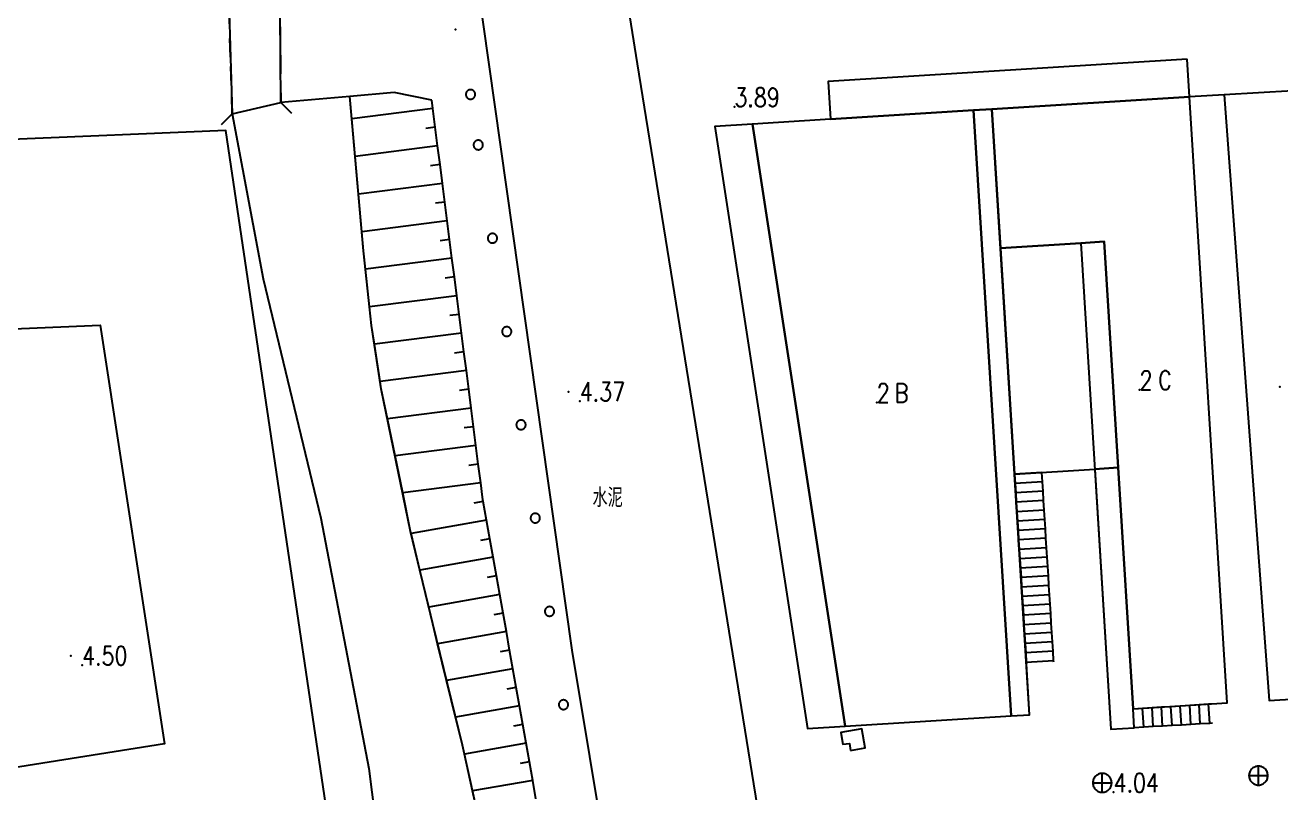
# Model space of a CAD drawing. Extents: x 500064 to 501389, y 2542464 to 2545400.
# Drawn here: x 500804.4 to 500870.9, y 2542884 to 2542924.7 of the extents above; entities that cross this region are included whole.
import ezdxf

# ---------------------------------------------------------------- set-up
doc = ezdxf.new("R2010")
doc.units = 0
doc.header["$LTSCALE"] = 0.5
doc.linetypes.add('CENTER', pattern=[50.8, 31.75, -6.35, 6.35, -6.35])
doc.layers.add('地形图', color=8, linetype='CONTINUOUS')
doc.styles.add('HZ', font='romans.shx', dxfattribs={"width": 0.8, "bigfont": 'hztxt.shx'})
doc.linetypes.add('10421', pattern='A,2,[150,AAA.SHX,S=1,R=0,X=0,Y=1],1e-11', length=2)

msp = doc.modelspace()

# ---------------------------------------------------------------- linework, layer by layer
at = {"layer": '地形图', "linetype": '10421', "flags": 128}
msp.add_lwpolyline([(500754.203, 2542974.695), (500766.756, 2542979.856), (500771.623, 2542981.856), (500781.237, 2542982.491), (500786.024, 2542983.55), (500800.67, 2542986.791), (500806.428, 2542987.484), (500807.978, 2542983.96), (500810.981, 2542970.388), (500810.231, 2542968.694), (500811.306, 2542955.454), (500814.267, 2542955.752), (500815.332, 2542919.979), (500816.974, 2542911.232), (500820.027, 2542898.551), (500822.57, 2542885.284), (500823.999, 2542874), (500824.709, 2542862.41), (500825.755, 2542857.145), (500831.565, 2542824.91), (500833.464, 2542814.092), (500834.25, 2542812.692), (500834.285, 2542812.631), (500835.498, 2542807.063), (500836.163, 2542806.226), (500836.427, 2542805.361), (500836.608, 2542804.445), (500837.116, 2542800.81), (500837.792, 2542796.37), (500838.044, 2542793.116), (500837.987, 2542791.001), (500837.869, 2542789.132), (500837.871, 2542786.994), (500838.011, 2542783.971), (500839.096, 2542779.115), (500840.223, 2542774.863), (500841.15, 2542770.816), (500841.902, 2542767.907), (500842.468, 2542765.354), (500843.041, 2542761.362), (500842.763, 2542759.962), (500843.616, 2542755.054), (500844.521, 2542748.413), (500846.324, 2542732.29), (500846.754, 2542726.443), (500847.689, 2542723.418), (500854.649, 2542700.048), (500855.09, 2542699.943), (500858.298, 2542699.182), (500850.693, 2542722.64), (500851.439, 2542724.29), (500851.909, 2542726.528), (500852.204, 2542728.454), (500852.562, 2542730.905), (500852.714, 2542732.854), (500852.624, 2542741.836), (500852.113, 2542746.665), (500851.754, 2542750.779), (500849.371, 2542753.466), (500848.798, 2542758.505), (500849.085, 2542762.204), (500848.623, 2542768.831), (500845.934, 2542785.506), (500845.042, 2542798.204), (500844.494, 2542803.044), (500843.723, 2542805.076), (500842.639, 2542806.261), (500840.726, 2542807.863), (500839.662, 2542813.715), (500839, 2542816.562), (500838.077, 2542819.972), (500834.804, 2542838.464), (500832.418, 2542855.46), (500829.995, 2542873.409), (500829.605, 2542876.218), (500829.128, 2542879.144), (500828.835, 2542880.616), (500827.521, 2542886.528), (500825.949, 2542892.949), (500824.779, 2542897.856), (500823.22, 2542905.406), (500822.712, 2542908.768), (500822.287, 2542912.716), (500821.557, 2542920.901), (500817.898, 2542920.58), (500817.649, 2542956.094), (500816.583, 2542960.45), (500816.1, 2542970.382), (500815.529, 2542978.477), (500815.494, 2542984.207), (500815.638, 2542987.326), (500815.783, 2542989.782), (500815.828, 2542990.167), (500816.047, 2542990.819), (500816.36, 2542991.191), (500816.876, 2542991.479), (500817.597, 2542991.669), (500820.79, 2542992.117), (500825.962, 2542992.799), (500831.554, 2542993.527), (500833.603, 2542993.788), (500834.268, 2542993.813), (500835.917, 2542993.668), (500837.277, 2542997.218), (500847.327, 2542998.788), (500852.507, 2542997.898), (500857.497, 2542998.421), (500866.435, 2542999.958), (500868.339, 2542999.958), (500877.436, 2543001.987), (500883.589, 2543003.61), (500883.838, 2543003.634), (500898.384, 2543004.793), (500910.656, 2543007.233), (500925.139, 2543009.502), (500943.109, 2543010.488), (500961.295, 2543011.662), (500971.348, 2543007.629), (500977.238, 2543002.479), (500975.728, 2543000.389), (500988.993, 2542994.361), (500993.388, 2542992.284), (500997.059, 2542990.332), (500998.052, 2542989.806), (501004.587, 2542986.783), (501007.126, 2542985.473), (501009.481, 2542984.17), (501011.153, 2542983.218), (501012.799, 2542982.6), (501014.711, 2542982.36), (501018.28, 2542982.212), (501036.032, 2542981.946), (501049.83, 2542981.54), (501053.699, 2542981.364), (501060.811, 2542981.03), (501068.164, 2542980.612), (501074.273, 2542979.952), (501077.348, 2542979.504), (501080.342, 2542978.964), (501082.603, 2542978.416), (501085.519, 2542977.537), (501089.257, 2542976.244), (501091.455, 2542975.57), (501093.527, 2542975.247), (501100.687, 2542976.721), (501106.438, 2542977.058), (501111.595, 2542977.501), (501115.833, 2542978.212), (501120.394, 2542979.147), (501130.098, 2542981.504), (501138.147, 2542984.689), (501145.934, 2542987.982), (501159.061, 2542995.793), (501160.733, 2542996.98), (501168.84, 2543003.851), (501173.559, 2543008.622), (501180.329, 2543015.742), (501184.08, 2543019.869), (501186.556, 2543022.802), (501190.889, 2543028.689), (501192.739, 2543030.989), (501196.244, 2543034.859)], dxfattribs=at)
at = {"layer": '地形图'}
for points in [[(500859.768, 2542822.368), (500857.555, 2542822.327), (500856.521, 2542822.334), (500856.164, 2542822.487), (500855.866, 2542822.752), (500850.936, 2542846.799), (500844.437, 2542875.108), (500844.168, 2542876.928), (500836.787, 2542922.628), (500834.017, 2542940.008), (500833.487, 2542959.598), (500838.66, 2542977.794), (500847.327, 2542998.788)], [(500839.662, 2542813.715), (500844.667, 2542815.567), (500844.835, 2542815.65), (500844.972, 2542815.789), (500838.151, 2542860.633), (500836.144, 2542874.658), (500833.337, 2542891.558), (500828.307, 2542927.088), (500826.187, 2542940.688), (500825.017, 2542954.578), (500825.964, 2542960.208), (500824.527, 2542960.245)], [(500815.199, 2542924.477), (500815.169, 2542925.477)], [(500817.87, 2542924.596), (500817.877, 2542923.596)], [(500815.244, 2542922.978), (500815.214, 2542923.977)], [(500817.88, 2542923.096), (500817.887, 2542922.096)], [(500815.288, 2542921.478), (500815.259, 2542922.478)], [(500817.891, 2542921.596), (500817.898, 2542920.596)], [(500815.332, 2542919.979), (500815.303, 2542920.979)], [(500828.495, 2542882.146), (500828.06, 2542884.1), (500827.626, 2542886.054), (500827.521, 2542886.528), (500827.16, 2542888.003), (500826.684, 2542889.949), (500826.207, 2542891.896), (500825.949, 2542892.949), (500825.736, 2542893.844), (500825.271, 2542895.793), (500824.806, 2542897.742), (500824.779, 2542897.856), (500824.358, 2542899.896), (500823.952, 2542901.861), (500823.547, 2542903.825), (500823.22, 2542905.406), (500823.162, 2542905.792), (500822.863, 2542907.77), (500822.712, 2542908.768), (500822.606, 2542909.754), (500822.392, 2542911.743), (500822.287, 2542912.716), (500822.197, 2542913.734), (500822.019, 2542915.727), (500821.841, 2542917.721), (500821.663, 2542919.715), (500821.557, 2542920.901), (500817.898, 2542920.58)], [(500823.91, 2542921.108), (500821.557, 2542920.901)], [(500825.898, 2542920.708), (500823.91, 2542921.108)], [(500831.414, 2542883.678), (500831.24, 2542884.662), (500831.066, 2542885.647), (500830.891, 2542886.632), (500830.717, 2542887.617), (500830.543, 2542888.601), (500830.368, 2542889.586), (500830.194, 2542890.571), (500830.02, 2542891.555), (500829.846, 2542892.54), (500829.671, 2542893.525), (500829.497, 2542894.51), (500829.323, 2542895.494), (500829.148, 2542896.479), (500828.974, 2542897.464), (500828.8, 2542898.448), (500828.625, 2542899.433), (500828.583, 2542899.673), (500828.487, 2542900.423), (500828.361, 2542901.415), (500828.234, 2542902.407), (500828.108, 2542903.399), (500827.981, 2542904.391), (500827.855, 2542905.383), (500827.728, 2542906.375), (500827.601, 2542907.367), (500827.475, 2542908.359), (500827.348, 2542909.351), (500827.222, 2542910.343), (500827.095, 2542911.335), (500826.968, 2542912.327), (500826.842, 2542913.319), (500826.715, 2542914.311), (500826.588, 2542915.303), (500826.462, 2542916.294), (500826.335, 2542917.286), (500826.209, 2542918.278), (500826.082, 2542919.27), (500825.955, 2542920.262), (500825.898, 2542920.708)], [(500827.958, 2542920.758), (500827.973, 2542920.759), (500827.989, 2542920.761), (500828.004, 2542920.763), (500828.02, 2542920.767), (500828.035, 2542920.772), (500828.049, 2542920.778), (500828.063, 2542920.784), (500828.077, 2542920.792), (500828.091, 2542920.8), (500828.103, 2542920.809), (500828.115, 2542920.819), (500828.127, 2542920.83), (500828.138, 2542920.841), (500828.148, 2542920.853), (500828.157, 2542920.866), (500828.166, 2542920.879), (500828.173, 2542920.893), (500828.18, 2542920.907), (500828.186, 2542920.922), (500828.191, 2542920.937), (500828.195, 2542920.952), (500828.198, 2542920.967), (500828.2, 2542920.983), (500828.201, 2542920.998), (500828.201, 2542921.014), (500828.2, 2542921.03), (500828.198, 2542921.045), (500828.196, 2542921.061), (500828.192, 2542921.076), (500828.187, 2542921.091), (500828.181, 2542921.106), (500828.175, 2542921.12), (500828.167, 2542921.134), (500828.159, 2542921.147), (500828.15, 2542921.16), (500828.14, 2542921.172), (500828.129, 2542921.184), (500828.118, 2542921.194), (500828.106, 2542921.204), (500828.093, 2542921.214), (500828.08, 2542921.222), (500828.066, 2542921.23), (500828.052, 2542921.237), (500828.037, 2542921.242), (500828.022, 2542921.247), (500828.007, 2542921.251), (500827.992, 2542921.254), (500827.976, 2542921.257), (500827.961, 2542921.258), (500827.945, 2542921.258), (500827.929, 2542921.257), (500827.914, 2542921.255), (500827.898, 2542921.252), (500827.883, 2542921.248), (500827.868, 2542921.244), (500827.853, 2542921.238), (500827.839, 2542921.231), (500827.825, 2542921.224), (500827.812, 2542921.215), (500827.799, 2542921.206), (500827.787, 2542921.196), (500827.776, 2542921.186), (500827.765, 2542921.174), (500827.755, 2542921.162), (500827.745, 2542921.15), (500827.737, 2542921.136), (500827.729, 2542921.123), (500827.722, 2542921.108), (500827.717, 2542921.094), (500827.712, 2542921.079), (500827.708, 2542921.064), (500827.705, 2542921.048), (500827.702, 2542921.033), (500827.701, 2542921.017), (500827.701, 2542921.001), (500827.702, 2542920.986), (500827.704, 2542920.97), (500827.707, 2542920.955), (500827.711, 2542920.94), (500827.716, 2542920.925), (500827.721, 2542920.91), (500827.728, 2542920.896), (500827.735, 2542920.882), (500827.744, 2542920.869), (500827.753, 2542920.856), (500827.763, 2542920.844), (500827.773, 2542920.832), (500827.785, 2542920.821), (500827.797, 2542920.811), (500827.809, 2542920.802), (500827.823, 2542920.793), (500827.836, 2542920.786), (500827.851, 2542920.779), (500827.865, 2542920.773), (500827.88, 2542920.768), (500827.895, 2542920.764), (500827.911, 2542920.761), (500827.926, 2542920.759), (500827.942, 2542920.758), (500827.958, 2542920.758)], [(500867.858, 2542920.978), (500866.018, 2542920.878)], [(500815.332, 2542919.979), (500817.898, 2542920.58)], [(500817.898, 2542920.58), (500818.468, 2542920.019)], [(500825.955, 2542920.262), (500821.663, 2542919.715), (500821.651, 2542919.713)], [(500856.571, 2542888.075), (500857.549, 2542888.136), (500857.381, 2542890.831), (500857.376, 2542890.911), (500857.345, 2542891.41), (500857.314, 2542891.909), (500857.283, 2542892.408), (500857.252, 2542892.907), (500857.221, 2542893.406), (500857.19, 2542893.905), (500857.159, 2542894.404), (500857.127, 2542894.904), (500857.096, 2542895.402), (500857.065, 2542895.902), (500857.034, 2542896.401), (500857.003, 2542896.9), (500856.972, 2542897.399), (500856.941, 2542897.898), (500856.91, 2542898.397), (500856.879, 2542898.896), (500856.848, 2542899.395), (500856.817, 2542899.894), (500856.786, 2542900.393), (500856.754, 2542900.892), (500855.55, 2542920.227), (500854.573, 2542920.166)], [(500814.771, 2542919.409), (500815.332, 2542919.979)], [(500815.332, 2542919.979), (500816.974, 2542911.232), (500820.027, 2542898.551), (500822.57, 2542885.284), (500823.999, 2542874), (500824.709, 2542862.41)], [(500842.877, 2542919.438), (500840.881, 2542919.314), (500845.791, 2542887.404), (500847.788, 2542887.528)], [(500826.082, 2542919.27), (500825.586, 2542919.207)], [(500826.209, 2542918.278), (500821.841, 2542917.721), (500821.822, 2542917.719)], [(500828.365, 2542918.079), (500828.381, 2542918.079), (500828.397, 2542918.081), (500828.412, 2542918.084), (500828.427, 2542918.088), (500828.442, 2542918.093), (500828.457, 2542918.098), (500828.471, 2542918.105), (500828.485, 2542918.113), (500828.498, 2542918.121), (500828.511, 2542918.13), (500828.523, 2542918.14), (500828.535, 2542918.151), (500828.546, 2542918.162), (500828.556, 2542918.174), (500828.565, 2542918.187), (500828.573, 2542918.2), (500828.581, 2542918.214), (500828.588, 2542918.228), (500828.594, 2542918.242), (500828.599, 2542918.257), (500828.603, 2542918.273), (500828.606, 2542918.288), (500828.608, 2542918.303), (500828.609, 2542918.319), (500828.609, 2542918.335), (500828.608, 2542918.351), (500828.606, 2542918.366), (500828.603, 2542918.382), (500828.599, 2542918.397), (500828.595, 2542918.412), (500828.589, 2542918.426), (500828.582, 2542918.441), (500828.575, 2542918.454), (500828.567, 2542918.468), (500828.557, 2542918.481), (500828.548, 2542918.493), (500828.537, 2542918.504), (500828.525, 2542918.515), (500828.513, 2542918.525), (500828.501, 2542918.534), (500828.488, 2542918.543), (500828.474, 2542918.551), (500828.46, 2542918.557), (500828.445, 2542918.563), (500828.43, 2542918.568), (500828.415, 2542918.572), (500828.4, 2542918.575), (500828.384, 2542918.577), (500828.368, 2542918.578), (500828.353, 2542918.578), (500828.337, 2542918.578), (500828.321, 2542918.576), (500828.306, 2542918.573), (500828.291, 2542918.569), (500828.276, 2542918.564), (500828.261, 2542918.559), (500828.247, 2542918.552), (500828.233, 2542918.544), (500828.22, 2542918.536), (500828.207, 2542918.527), (500828.195, 2542918.517), (500828.183, 2542918.506), (500828.172, 2542918.495), (500828.162, 2542918.483), (500828.153, 2542918.47), (500828.145, 2542918.457), (500828.137, 2542918.443), (500828.13, 2542918.429), (500828.124, 2542918.415), (500828.119, 2542918.4), (500828.115, 2542918.385), (500828.112, 2542918.369), (500828.11, 2542918.354), (500828.109, 2542918.338), (500828.109, 2542918.322), (500828.11, 2542918.306), (500828.112, 2542918.291), (500828.115, 2542918.275), (500828.119, 2542918.26), (500828.123, 2542918.245), (500828.129, 2542918.231), (500828.136, 2542918.216), (500828.143, 2542918.203), (500828.151, 2542918.189), (500828.161, 2542918.176), (500828.17, 2542918.164), (500828.181, 2542918.153), (500828.193, 2542918.142), (500828.205, 2542918.132), (500828.217, 2542918.123), (500828.23, 2542918.114), (500828.244, 2542918.106), (500828.258, 2542918.1), (500828.273, 2542918.094), (500828.288, 2542918.089), (500828.303, 2542918.085), (500828.318, 2542918.082), (500828.334, 2542918.08), (500828.35, 2542918.079), (500828.365, 2542918.079)], [(500826.335, 2542917.286), (500825.839, 2542917.223)], [(500826.462, 2542916.294), (500822.019, 2542915.727), (500822.008, 2542915.726)], [(500826.588, 2542915.303), (500826.092, 2542915.239)], [(500826.715, 2542914.311), (500822.197, 2542913.734), (500822.193, 2542913.734)], [(500829.119, 2542913.136), (500829.134, 2542913.137), (500829.15, 2542913.138), (500829.165, 2542913.141), (500829.181, 2542913.145), (500829.196, 2542913.15), (500829.21, 2542913.156), (500829.225, 2542913.162), (500829.238, 2542913.17), (500829.252, 2542913.178), (500829.264, 2542913.187), (500829.277, 2542913.197), (500829.288, 2542913.208), (500829.299, 2542913.219), (500829.309, 2542913.231), (500829.318, 2542913.244), (500829.327, 2542913.257), (500829.334, 2542913.271), (500829.341, 2542913.285), (500829.347, 2542913.3), (500829.352, 2542913.314), (500829.356, 2542913.33), (500829.359, 2542913.345), (500829.361, 2542913.361), (500829.362, 2542913.376), (500829.362, 2542913.392), (500829.361, 2542913.408), (500829.359, 2542913.423), (500829.356, 2542913.439), (500829.353, 2542913.454), (500829.348, 2542913.469), (500829.342, 2542913.484), (500829.336, 2542913.498), (500829.328, 2542913.512), (500829.32, 2542913.525), (500829.311, 2542913.538), (500829.301, 2542913.55), (500829.29, 2542913.561), (500829.279, 2542913.572), (500829.266, 2542913.582), (500829.254, 2542913.592), (500829.241, 2542913.6), (500829.227, 2542913.608), (500829.213, 2542913.614), (500829.198, 2542913.62), (500829.183, 2542913.625), (500829.168, 2542913.629), (500829.153, 2542913.632), (500829.137, 2542913.634), (500829.121, 2542913.635), (500829.106, 2542913.635), (500829.09, 2542913.635), (500829.074, 2542913.633), (500829.059, 2542913.63), (500829.044, 2542913.626), (500829.029, 2542913.621), (500829.014, 2542913.616), (500829, 2542913.609), (500828.986, 2542913.601), (500828.973, 2542913.593), (500828.96, 2542913.584), (500828.948, 2542913.574), (500828.936, 2542913.563), (500828.926, 2542913.552), (500828.915, 2542913.54), (500828.906, 2542913.527), (500828.898, 2542913.514), (500828.89, 2542913.5), (500828.883, 2542913.486), (500828.877, 2542913.471), (500828.873, 2542913.457), (500828.869, 2542913.441), (500828.866, 2542913.426), (500828.863, 2542913.41), (500828.862, 2542913.395), (500828.862, 2542913.379), (500828.863, 2542913.363), (500828.865, 2542913.348), (500828.868, 2542913.332), (500828.872, 2542913.317), (500828.877, 2542913.302), (500828.882, 2542913.288), (500828.889, 2542913.273), (500828.896, 2542913.259), (500828.905, 2542913.246), (500828.914, 2542913.233), (500828.924, 2542913.221), (500828.934, 2542913.21), (500828.946, 2542913.199), (500828.958, 2542913.189), (500828.971, 2542913.18), (500828.984, 2542913.171), (500828.998, 2542913.163), (500829.012, 2542913.157), (500829.026, 2542913.151), (500829.041, 2542913.146), (500829.056, 2542913.142), (500829.072, 2542913.139), (500829.087, 2542913.137), (500829.103, 2542913.136), (500829.119, 2542913.136)], [(500826.842, 2542913.319), (500826.345, 2542913.255)], [(500861.497, 2542913.21), (500860.26, 2542913.133), (500861.858, 2542887.378), (500863.096, 2542887.449)], [(500826.968, 2542912.327), (500822.392, 2542911.743)], [(500827.095, 2542911.335), (500826.599, 2542911.271)], [(500827.222, 2542910.343), (500822.606, 2542909.754)], [(500827.348, 2542909.351), (500826.852, 2542909.288)], [(500829.874, 2542908.193), (500829.89, 2542908.194), (500829.905, 2542908.196), (500829.921, 2542908.199), (500829.936, 2542908.202), (500829.951, 2542908.207), (500829.966, 2542908.213), (500829.98, 2542908.22), (500829.994, 2542908.227), (500830.007, 2542908.235), (500830.02, 2542908.245), (500830.032, 2542908.255), (500830.043, 2542908.265), (500830.054, 2542908.277), (500830.064, 2542908.289), (500830.074, 2542908.301), (500830.082, 2542908.314), (500830.09, 2542908.328), (500830.096, 2542908.342), (500830.102, 2542908.357), (500830.107, 2542908.372), (500830.111, 2542908.387), (500830.114, 2542908.402), (500830.116, 2542908.418), (500830.117, 2542908.434), (500830.118, 2542908.449), (500830.117, 2542908.465), (500830.115, 2542908.481), (500830.112, 2542908.496), (500830.108, 2542908.511), (500830.103, 2542908.526), (500830.098, 2542908.541), (500830.091, 2542908.555), (500830.083, 2542908.569), (500830.075, 2542908.582), (500830.066, 2542908.595), (500830.056, 2542908.607), (500830.045, 2542908.619), (500830.034, 2542908.63), (500830.022, 2542908.64), (500830.009, 2542908.649), (500829.996, 2542908.657), (500829.982, 2542908.665), (500829.968, 2542908.672), (500829.954, 2542908.678), (500829.939, 2542908.683), (500829.923, 2542908.687), (500829.908, 2542908.69), (500829.892, 2542908.692), (500829.877, 2542908.693), (500829.861, 2542908.693), (500829.845, 2542908.692), (500829.83, 2542908.69), (500829.814, 2542908.687), (500829.799, 2542908.683), (500829.784, 2542908.679), (500829.77, 2542908.673), (500829.755, 2542908.666), (500829.742, 2542908.659), (500829.728, 2542908.65), (500829.715, 2542908.641), (500829.703, 2542908.631), (500829.692, 2542908.621), (500829.681, 2542908.609), (500829.671, 2542908.597), (500829.662, 2542908.585), (500829.653, 2542908.571), (500829.645, 2542908.558), (500829.639, 2542908.543), (500829.633, 2542908.529), (500829.628, 2542908.514), (500829.624, 2542908.499), (500829.621, 2542908.483), (500829.619, 2542908.468), (500829.618, 2542908.452), (500829.618, 2542908.436), (500829.619, 2542908.421), (500829.62, 2542908.405), (500829.623, 2542908.39), (500829.627, 2542908.374), (500829.632, 2542908.36), (500829.638, 2542908.345), (500829.644, 2542908.331), (500829.652, 2542908.317), (500829.66, 2542908.304), (500829.669, 2542908.291), (500829.679, 2542908.279), (500829.69, 2542908.267), (500829.701, 2542908.256), (500829.713, 2542908.246), (500829.726, 2542908.237), (500829.739, 2542908.228), (500829.753, 2542908.221), (500829.767, 2542908.214), (500829.782, 2542908.208), (500829.797, 2542908.203), (500829.812, 2542908.199), (500829.827, 2542908.196), (500829.843, 2542908.194), (500829.858, 2542908.193), (500829.874, 2542908.193)], [(500827.475, 2542908.359), (500822.863, 2542907.77)], [(500827.601, 2542907.367), (500827.105, 2542907.304)], [(500827.728, 2542906.375), (500823.162, 2542905.792)], [(500827.855, 2542905.383), (500827.358, 2542905.32)], [(500827.981, 2542904.391), (500823.547, 2542903.825)], [(500828.108, 2542903.399), (500827.611, 2542903.336)], [(500830.629, 2542903.25), (500830.645, 2542903.251), (500830.661, 2542903.253), (500830.676, 2542903.256), (500830.691, 2542903.26), (500830.706, 2542903.265), (500830.721, 2542903.27), (500830.735, 2542903.277), (500830.749, 2542903.284), (500830.762, 2542903.293), (500830.775, 2542903.302), (500830.787, 2542903.312), (500830.799, 2542903.323), (500830.81, 2542903.334), (500830.82, 2542903.346), (500830.829, 2542903.359), (500830.838, 2542903.372), (500830.845, 2542903.386), (500830.852, 2542903.4), (500830.858, 2542903.414), (500830.863, 2542903.429), (500830.867, 2542903.444), (500830.87, 2542903.46), (500830.872, 2542903.475), (500830.873, 2542903.491), (500830.873, 2542903.507), (500830.872, 2542903.522), (500830.87, 2542903.538), (500830.867, 2542903.553), (500830.863, 2542903.569), (500830.859, 2542903.584), (500830.853, 2542903.598), (500830.846, 2542903.613), (500830.839, 2542903.626), (500830.831, 2542903.64), (500830.821, 2542903.652), (500830.811, 2542903.665), (500830.801, 2542903.676), (500830.789, 2542903.687), (500830.777, 2542903.697), (500830.765, 2542903.706), (500830.751, 2542903.715), (500830.738, 2542903.722), (500830.724, 2542903.729), (500830.709, 2542903.735), (500830.694, 2542903.74), (500830.679, 2542903.744), (500830.663, 2542903.747), (500830.648, 2542903.749), (500830.632, 2542903.75), (500830.616, 2542903.75), (500830.601, 2542903.749), (500830.585, 2542903.747), (500830.57, 2542903.745), (500830.555, 2542903.741), (500830.54, 2542903.736), (500830.525, 2542903.73), (500830.511, 2542903.724), (500830.497, 2542903.716), (500830.484, 2542903.708), (500830.471, 2542903.699), (500830.459, 2542903.689), (500830.447, 2542903.678), (500830.436, 2542903.667), (500830.426, 2542903.655), (500830.417, 2542903.642), (500830.409, 2542903.629), (500830.401, 2542903.615), (500830.394, 2542903.601), (500830.388, 2542903.586), (500830.383, 2542903.571), (500830.379, 2542903.556), (500830.376, 2542903.541), (500830.374, 2542903.525), (500830.373, 2542903.509), (500830.373, 2542903.494), (500830.374, 2542903.478), (500830.376, 2542903.463), (500830.379, 2542903.447), (500830.383, 2542903.432), (500830.387, 2542903.417), (500830.393, 2542903.402), (500830.4, 2542903.388), (500830.407, 2542903.374), (500830.415, 2542903.361), (500830.425, 2542903.348), (500830.435, 2542903.336), (500830.445, 2542903.324), (500830.457, 2542903.314), (500830.469, 2542903.304), (500830.481, 2542903.294), (500830.495, 2542903.286), (500830.508, 2542903.278), (500830.522, 2542903.271), (500830.537, 2542903.266), (500830.552, 2542903.261), (500830.567, 2542903.257), (500830.583, 2542903.254), (500830.598, 2542903.252), (500830.614, 2542903.25), (500830.629, 2542903.25)], [(500828.234, 2542902.407), (500823.952, 2542901.861)], [(500828.361, 2542901.415), (500827.864, 2542901.352)], [(500858.202, 2542900.982), (500856.754, 2542900.892)], [(500856.754, 2542900.892), (500856.786, 2542900.393), (500856.817, 2542899.894), (500856.848, 2542899.395), (500856.879, 2542898.896), (500856.91, 2542898.397), (500856.941, 2542897.898), (500856.972, 2542897.399), (500857.003, 2542896.9), (500857.034, 2542896.401), (500857.065, 2542895.902), (500857.096, 2542895.402), (500857.127, 2542894.904), (500857.159, 2542894.404), (500857.19, 2542893.905), (500857.221, 2542893.406), (500857.252, 2542892.907), (500857.283, 2542892.408), (500857.314, 2542891.909), (500857.345, 2542891.41), (500857.376, 2542890.911), (500857.381, 2542890.831)], [(500858.828, 2542890.921), (500858.823, 2542891.001), (500858.792, 2542891.5), (500858.761, 2542891.999), (500858.73, 2542892.498), (500858.699, 2542892.997), (500858.668, 2542893.496), (500858.637, 2542893.996), (500858.606, 2542894.494), (500858.575, 2542894.994), (500858.544, 2542895.493), (500858.513, 2542895.992), (500858.482, 2542896.491), (500858.45, 2542896.99), (500858.419, 2542897.489), (500858.388, 2542897.988), (500858.357, 2542898.487), (500858.326, 2542898.986), (500858.295, 2542899.485), (500858.264, 2542899.984), (500858.233, 2542900.483), (500858.202, 2542900.982)], [(500828.487, 2542900.423), (500824.358, 2542899.896)], [(500858.233, 2542900.483), (500856.786, 2542900.393)], [(500828.625, 2542899.433), (500828.133, 2542899.346)], [(500858.264, 2542899.984), (500856.817, 2542899.894)], [(500858.295, 2542899.485), (500856.848, 2542899.395)], [(500831.385, 2542898.308), (500831.401, 2542898.309), (500831.416, 2542898.311), (500831.432, 2542898.313), (500831.447, 2542898.317), (500831.462, 2542898.322), (500831.476, 2542898.328), (500831.491, 2542898.334), (500831.504, 2542898.342), (500831.518, 2542898.35), (500831.531, 2542898.359), (500831.543, 2542898.369), (500831.554, 2542898.38), (500831.565, 2542898.391), (500831.575, 2542898.403), (500831.584, 2542898.416), (500831.593, 2542898.429), (500831.601, 2542898.443), (500831.607, 2542898.457), (500831.613, 2542898.472), (500831.618, 2542898.487), (500831.622, 2542898.502), (500831.625, 2542898.517), (500831.627, 2542898.533), (500831.628, 2542898.548), (500831.628, 2542898.564), (500831.627, 2542898.58), (500831.626, 2542898.595), (500831.623, 2542898.611), (500831.619, 2542898.626), (500831.614, 2542898.641), (500831.608, 2542898.656), (500831.602, 2542898.67), (500831.594, 2542898.684), (500831.586, 2542898.697), (500831.577, 2542898.71), (500831.567, 2542898.722), (500831.556, 2542898.733), (500831.545, 2542898.744), (500831.533, 2542898.754), (500831.52, 2542898.764), (500831.507, 2542898.772), (500831.493, 2542898.78), (500831.479, 2542898.787), (500831.464, 2542898.792), (500831.449, 2542898.797), (500831.434, 2542898.801), (500831.419, 2542898.804), (500831.403, 2542898.806), (500831.388, 2542898.807), (500831.372, 2542898.808), (500831.356, 2542898.807), (500831.341, 2542898.805), (500831.325, 2542898.802), (500831.31, 2542898.798), (500831.295, 2542898.793), (500831.28, 2542898.788), (500831.266, 2542898.781), (500831.252, 2542898.774), (500831.239, 2542898.765), (500831.226, 2542898.756), (500831.214, 2542898.746), (500831.203, 2542898.735), (500831.192, 2542898.724), (500831.182, 2542898.712), (500831.172, 2542898.699), (500831.164, 2542898.686), (500831.156, 2542898.672), (500831.149, 2542898.658), (500831.144, 2542898.644), (500831.139, 2542898.629), (500831.135, 2542898.614), (500831.132, 2542898.598), (500831.13, 2542898.583), (500831.129, 2542898.567), (500831.129, 2542898.551), (500831.129, 2542898.536), (500831.131, 2542898.52), (500831.134, 2542898.504), (500831.138, 2542898.489), (500831.143, 2542898.474), (500831.148, 2542898.46), (500831.155, 2542898.445), (500831.163, 2542898.432), (500831.171, 2542898.418), (500831.18, 2542898.406), (500831.19, 2542898.393), (500831.201, 2542898.382), (500831.212, 2542898.371), (500831.224, 2542898.361), (500831.237, 2542898.352), (500831.25, 2542898.343), (500831.264, 2542898.336), (500831.278, 2542898.329), (500831.292, 2542898.323), (500831.307, 2542898.318), (500831.323, 2542898.314), (500831.338, 2542898.311), (500831.354, 2542898.309), (500831.369, 2542898.308), (500831.385, 2542898.308)], [(500858.326, 2542898.986), (500856.879, 2542898.896)], [(500828.8, 2542898.448), (500824.806, 2542897.742)], [(500858.357, 2542898.487), (500856.91, 2542898.397)], [(500828.974, 2542897.464), (500828.482, 2542897.376)], [(500858.388, 2542897.988), (500856.941, 2542897.898)], [(500858.419, 2542897.489), (500856.972, 2542897.399)], [(500858.45, 2542896.99), (500857.003, 2542896.9)], [(500829.148, 2542896.479), (500825.271, 2542895.793)], [(500858.482, 2542896.491), (500857.034, 2542896.401)], [(500829.323, 2542895.494), (500828.83, 2542895.407)], [(500858.513, 2542895.992), (500857.065, 2542895.902)], [(500858.544, 2542895.493), (500857.096, 2542895.402)], [(500858.575, 2542894.994), (500857.127, 2542894.904)], [(500829.497, 2542894.51), (500825.736, 2542893.844)], [(500858.606, 2542894.494), (500857.159, 2542894.404)], [(500829.671, 2542893.525), (500829.179, 2542893.438)], [(500832.14, 2542893.365), (500832.156, 2542893.366), (500832.172, 2542893.368), (500832.187, 2542893.371), (500832.202, 2542893.375), (500832.217, 2542893.379), (500832.232, 2542893.385), (500832.246, 2542893.392), (500832.26, 2542893.399), (500832.273, 2542893.408), (500832.286, 2542893.417), (500832.298, 2542893.427), (500832.31, 2542893.437), (500832.32, 2542893.449), (500832.331, 2542893.461), (500832.34, 2542893.473), (500832.348, 2542893.487), (500832.356, 2542893.5), (500832.363, 2542893.515), (500832.369, 2542893.529), (500832.373, 2542893.544), (500832.377, 2542893.559), (500832.38, 2542893.575), (500832.383, 2542893.59), (500832.384, 2542893.606), (500832.384, 2542893.622), (500832.383, 2542893.637), (500832.381, 2542893.653), (500832.378, 2542893.668), (500832.374, 2542893.683), (500832.369, 2542893.698), (500832.364, 2542893.713), (500832.357, 2542893.727), (500832.35, 2542893.741), (500832.341, 2542893.754), (500832.332, 2542893.767), (500832.322, 2542893.779), (500832.312, 2542893.791), (500832.3, 2542893.802), (500832.288, 2542893.812), (500832.275, 2542893.821), (500832.262, 2542893.83), (500832.249, 2542893.837), (500832.234, 2542893.844), (500832.22, 2542893.85), (500832.205, 2542893.855), (500832.19, 2542893.859), (500832.174, 2542893.862), (500832.159, 2542893.864), (500832.143, 2542893.865), (500832.127, 2542893.865), (500832.112, 2542893.864), (500832.096, 2542893.862), (500832.081, 2542893.859), (500832.065, 2542893.855), (500832.05, 2542893.851), (500832.036, 2542893.845), (500832.022, 2542893.838), (500832.008, 2542893.831), (500831.994, 2542893.823), (500831.982, 2542893.813), (500831.969, 2542893.803), (500831.958, 2542893.793), (500831.947, 2542893.781), (500831.937, 2542893.769), (500831.928, 2542893.757), (500831.919, 2542893.743), (500831.912, 2542893.73), (500831.905, 2542893.716), (500831.899, 2542893.701), (500831.894, 2542893.686), (500831.89, 2542893.671), (500831.887, 2542893.656), (500831.885, 2542893.64), (500831.884, 2542893.624), (500831.884, 2542893.609), (500831.885, 2542893.593), (500831.887, 2542893.577), (500831.89, 2542893.562), (500831.893, 2542893.547), (500831.898, 2542893.532), (500831.904, 2542893.517), (500831.91, 2542893.503), (500831.918, 2542893.489), (500831.926, 2542893.476), (500831.935, 2542893.463), (500831.945, 2542893.451), (500831.956, 2542893.439), (500831.967, 2542893.428), (500831.979, 2542893.418), (500831.992, 2542893.409), (500832.005, 2542893.401), (500832.019, 2542893.393), (500832.033, 2542893.386), (500832.048, 2542893.38), (500832.063, 2542893.375), (500832.078, 2542893.371), (500832.093, 2542893.368), (500832.109, 2542893.366), (500832.125, 2542893.365), (500832.14, 2542893.365)], [(500858.637, 2542893.996), (500857.19, 2542893.905)], [(500858.668, 2542893.496), (500857.221, 2542893.406)], [(500858.699, 2542892.997), (500857.252, 2542892.907)], [(500829.846, 2542892.54), (500826.207, 2542891.896)], [(500858.73, 2542892.498), (500857.283, 2542892.408)], [(500830.02, 2542891.555), (500829.527, 2542891.468)], [(500858.761, 2542891.999), (500857.314, 2542891.909)], [(500858.792, 2542891.5), (500857.345, 2542891.41)], [(500858.823, 2542891.001), (500857.376, 2542890.911)], [(500830.194, 2542890.571), (500826.684, 2542889.949)], [(500830.368, 2542889.586), (500829.876, 2542889.499)], [(500832.875, 2542888.42), (500832.891, 2542888.421), (500832.906, 2542888.422), (500832.922, 2542888.425), (500832.937, 2542888.428), (500832.952, 2542888.433), (500832.967, 2542888.438), (500832.981, 2542888.445), (500832.995, 2542888.452), (500833.008, 2542888.46), (500833.021, 2542888.469), (500833.034, 2542888.479), (500833.045, 2542888.489), (500833.056, 2542888.501), (500833.067, 2542888.512), (500833.076, 2542888.525), (500833.085, 2542888.538), (500833.093, 2542888.552), (500833.1, 2542888.566), (500833.106, 2542888.58), (500833.111, 2542888.595), (500833.115, 2542888.61), (500833.119, 2542888.625), (500833.121, 2542888.641), (500833.122, 2542888.657), (500833.123, 2542888.672), (500833.122, 2542888.688), (500833.12, 2542888.704), (500833.118, 2542888.719), (500833.114, 2542888.734), (500833.11, 2542888.75), (500833.104, 2542888.764), (500833.098, 2542888.779), (500833.09, 2542888.793), (500833.082, 2542888.806), (500833.073, 2542888.819), (500833.064, 2542888.831), (500833.053, 2542888.843), (500833.042, 2542888.854), (500833.03, 2542888.864), (500833.018, 2542888.874), (500833.004, 2542888.882), (500832.991, 2542888.89), (500832.977, 2542888.897), (500832.962, 2542888.903), (500832.948, 2542888.909), (500832.932, 2542888.913), (500832.917, 2542888.916), (500832.902, 2542888.918), (500832.886, 2542888.92), (500832.87, 2542888.92), (500832.855, 2542888.919), (500832.839, 2542888.918), (500832.823, 2542888.915), (500832.808, 2542888.912), (500832.793, 2542888.907), (500832.778, 2542888.902), (500832.764, 2542888.895), (500832.75, 2542888.888), (500832.737, 2542888.88), (500832.724, 2542888.871), (500832.711, 2542888.861), (500832.7, 2542888.851), (500832.689, 2542888.839), (500832.678, 2542888.828), (500832.669, 2542888.815), (500832.66, 2542888.802), (500832.652, 2542888.788), (500832.645, 2542888.774), (500832.639, 2542888.76), (500832.634, 2542888.745), (500832.63, 2542888.73), (500832.627, 2542888.715), (500832.624, 2542888.699), (500832.623, 2542888.683), (500832.623, 2542888.668), (500832.623, 2542888.652), (500832.625, 2542888.636), (500832.627, 2542888.621), (500832.631, 2542888.606), (500832.636, 2542888.591), (500832.641, 2542888.576), (500832.647, 2542888.561), (500832.655, 2542888.547), (500832.663, 2542888.534), (500832.672, 2542888.521), (500832.681, 2542888.509), (500832.692, 2542888.497), (500832.703, 2542888.486), (500832.715, 2542888.476), (500832.728, 2542888.466), (500832.741, 2542888.458), (500832.754, 2542888.45), (500832.768, 2542888.443), (500832.783, 2542888.437), (500832.798, 2542888.432), (500832.813, 2542888.427), (500832.828, 2542888.424), (500832.844, 2542888.422), (500832.859, 2542888.42), (500832.875, 2542888.42)], [(500830.543, 2542888.601), (500827.16, 2542888.003)], [(500863.038, 2542888.458), (500863.536, 2542888.489), (500864.034, 2542888.52), (500864.533, 2542888.551), (500865.032, 2542888.582), (500865.53, 2542888.613), (500866.028, 2542888.645), (500866.527, 2542888.676), (500867.025, 2542888.707), (500867.174, 2542888.716)], [(500863.096, 2542887.449), (500863.038, 2542888.458)], [(500863.595, 2542887.478), (500863.536, 2542888.489)], [(500864.094, 2542887.507), (500864.034, 2542888.52)], [(500864.593, 2542887.535), (500864.533, 2542888.551)], [(500865.092, 2542887.564), (500865.032, 2542888.582)], [(500865.592, 2542887.593), (500865.53, 2542888.613)], [(500866.091, 2542887.622), (500866.028, 2542888.645)], [(500866.59, 2542887.651), (500866.527, 2542888.676)], [(500867.089, 2542887.679), (500867.025, 2542888.707)], [(500830.717, 2542887.617), (500830.224, 2542887.53)], [(500867.238, 2542887.688), (500867.089, 2542887.679), (500866.59, 2542887.651), (500866.091, 2542887.622), (500865.592, 2542887.593), (500865.092, 2542887.564), (500864.593, 2542887.535), (500864.094, 2542887.507), (500863.595, 2542887.478), (500863.096, 2542887.449)], [(500848.068, 2542886.238), (500848.842, 2542886.378), (500848.66, 2542887.387), (500847.558, 2542887.188), (500847.668, 2542886.578), (500848.008, 2542886.618), (500848.068, 2542886.238)], [(500830.891, 2542886.632), (500827.626, 2542886.054)], [(500831.066, 2542885.647), (500830.573, 2542885.56)], [(500861.398, 2542884.027), (500861.45, 2542884.029), (500861.502, 2542884.038), (500861.552, 2542884.051), (500861.601, 2542884.07), (500861.648, 2542884.094), (500861.692, 2542884.122), (500861.732, 2542884.155), (500861.769, 2542884.192), (500861.802, 2542884.233), (500861.831, 2542884.277), (500861.855, 2542884.323), (500861.873, 2542884.372), (500861.887, 2542884.423), (500861.895, 2542884.474), (500861.898, 2542884.527), (500861.895, 2542884.579), (500861.887, 2542884.631), (500861.873, 2542884.681), (500861.855, 2542884.73), (500861.831, 2542884.777), (500861.802, 2542884.821), (500861.769, 2542884.861), (500861.732, 2542884.898), (500861.692, 2542884.931), (500861.648, 2542884.96), (500861.601, 2542884.983), (500861.552, 2542885.002), (500861.502, 2542885.016), (500861.45, 2542885.024), (500861.398, 2542885.027), (500861.346, 2542885.024), (500861.294, 2542885.016), (500861.243, 2542885.002), (500861.194, 2542884.983), (500861.148, 2542884.96), (500861.104, 2542884.931), (500861.063, 2542884.898), (500861.026, 2542884.861), (500860.993, 2542884.821), (500860.965, 2542884.777), (500860.941, 2542884.73), (500860.922, 2542884.681), (500860.909, 2542884.631), (500860.901, 2542884.579), (500860.898, 2542884.527), (500860.901, 2542884.474), (500860.909, 2542884.423), (500860.922, 2542884.372), (500860.941, 2542884.323), (500860.965, 2542884.277), (500860.993, 2542884.233), (500861.026, 2542884.192), (500861.063, 2542884.155), (500861.104, 2542884.122), (500861.148, 2542884.094), (500861.194, 2542884.07), (500861.243, 2542884.051), (500861.294, 2542884.038), (500861.346, 2542884.029), (500861.398, 2542884.027)], [(500861.398, 2542884.027), (500861.398, 2542884.527), (500861.398, 2542885.027)], [(500869.666, 2542884.411), (500869.719, 2542884.414), (500869.77, 2542884.422), (500869.821, 2542884.436), (500869.87, 2542884.455), (500869.916, 2542884.478), (500869.96, 2542884.507), (500870.001, 2542884.54), (500870.038, 2542884.577), (500870.071, 2542884.617), (500870.099, 2542884.661), (500870.123, 2542884.708), (500870.142, 2542884.757), (500870.155, 2542884.807), (500870.164, 2542884.859), (500870.166, 2542884.911), (500870.164, 2542884.964), (500870.155, 2542885.015), (500870.142, 2542885.066), (500870.123, 2542885.115), (500870.099, 2542885.161), (500870.071, 2542885.205), (500870.038, 2542885.246), (500870.001, 2542885.283), (500869.96, 2542885.316), (500869.916, 2542885.344), (500869.87, 2542885.368), (500869.821, 2542885.387), (500869.77, 2542885.401), (500869.719, 2542885.409), (500869.666, 2542885.411), (500869.614, 2542885.409), (500869.562, 2542885.401), (500869.512, 2542885.387), (500869.463, 2542885.368), (500869.416, 2542885.344), (500869.373, 2542885.316), (500869.332, 2542885.283), (500869.295, 2542885.246), (500869.262, 2542885.205), (500869.233, 2542885.161), (500869.21, 2542885.115), (500869.191, 2542885.066), (500869.177, 2542885.015), (500869.169, 2542884.964), (500869.166, 2542884.911), (500869.169, 2542884.859), (500869.177, 2542884.807), (500869.191, 2542884.757), (500869.21, 2542884.708), (500869.233, 2542884.661), (500869.262, 2542884.617), (500869.295, 2542884.577), (500869.332, 2542884.54), (500869.373, 2542884.507), (500869.416, 2542884.478), (500869.463, 2542884.455), (500869.512, 2542884.436), (500869.562, 2542884.422), (500869.614, 2542884.414), (500869.666, 2542884.411)], [(500869.166, 2542884.911), (500869.666, 2542884.911), (500870.166, 2542884.911)], [(500869.666, 2542884.411), (500869.666, 2542884.911), (500869.666, 2542885.411)], [(500831.24, 2542884.662), (500828.06, 2542884.1)], [(500860.898, 2542884.527), (500861.398, 2542884.527), (500861.898, 2542884.527)]]:
    msp.add_lwpolyline(points, dxfattribs=at)
for points in [[(500865.893, 2542922.874), (500846.884, 2542921.691), (500847.008, 2542919.695), (500854.573, 2542920.166), (500855.55, 2542920.227), (500866.018, 2542920.878)], [(500855.55, 2542920.227), (500856.008, 2542912.869), (500860.26, 2542913.133), (500861.497, 2542913.21), (500862.242, 2542901.233), (500863.038, 2542888.458), (500868.016, 2542888.768), (500866.018, 2542920.878)], [(500873.298, 2542921.308), (500867.858, 2542920.978), (500870.228, 2542888.898), (500875.668, 2542889.228)], [(500847.008, 2542919.695), (500842.877, 2542919.438), (500847.788, 2542887.528), (500856.571, 2542888.075), (500854.573, 2542920.166)], [(500854.573, 2542920.166), (500856.571, 2542888.075), (500857.549, 2542888.136), (500856.755, 2542900.892), (500856.008, 2542912.869), (500855.55, 2542920.227)], [(500842.877, 2542919.438), (500840.881, 2542919.314), (500845.791, 2542887.404), (500847.788, 2542887.528)], [(500791.429, 2542918.098), (500791.248, 2542908.054), (500808.339, 2542908.782), (500811.75, 2542886.599), (500790.75, 2542883.262), (500791.278, 2542858.516), (500823.161, 2542863.955), (500814.987, 2542919.102)], [(500861.497, 2542913.21), (500860.26, 2542913.133), (500856.008, 2542912.869), (500856.755, 2542900.892), (500861.003, 2542901.156), (500862.242, 2542901.233)], [(500861.003, 2542901.156), (500861.858, 2542887.378), (500863.096, 2542887.449), (500863.038, 2542888.458), (500862.242, 2542901.233)]]:
    msp.add_lwpolyline(points, close=True, dxfattribs=at)
at = {"layer": '地形图', "ltscale": 10}
for p in [(500827.161, 2542924.45), (500842.879, 2542919.438), (500833.135, 2542905.248), (500806.786, 2542891.257), (500861.398, 2542884.527)]:
    msp.add_point(p, dxfattribs=at)
at = {"layer": '地形图', "linetype": 'CENTER'}
for p in [(500841.924, 2542920.352, 3.89), (500870.808, 2542905.505, 2), (500833.735, 2542904.753, 4.37), (500863.376, 2542905.353, 2), (500849.459, 2542904.685, 2), (500807.386, 2542890.762, 4.5), (500861.998, 2542884.031, 4.04)]:
    msp.add_point(p, dxfattribs=at)

# ---------------------------------------------------------------- texts
at = {"layer": '地形图', "ltscale": 10, "style": 'HZ', "width": 0.8}
for s, p in [('3.89', (500841.924, 2542920.352)), ('2', (500863.376, 2542905.353)), ('C', (500864.362, 2542905.364)), ('4.37', (500833.735, 2542904.753)), ('2', (500849.459, 2542904.685)), ('B', (500850.409, 2542904.682)), ('水泥', (500834.408, 2542899.143)), ('4.50', (500807.386, 2542890.762)), ('4.04', (500861.998, 2542884.031))]:
    msp.add_text(s, height=1, dxfattribs=at).set_placement(p)

doc.saveas('drawing.dxf')
